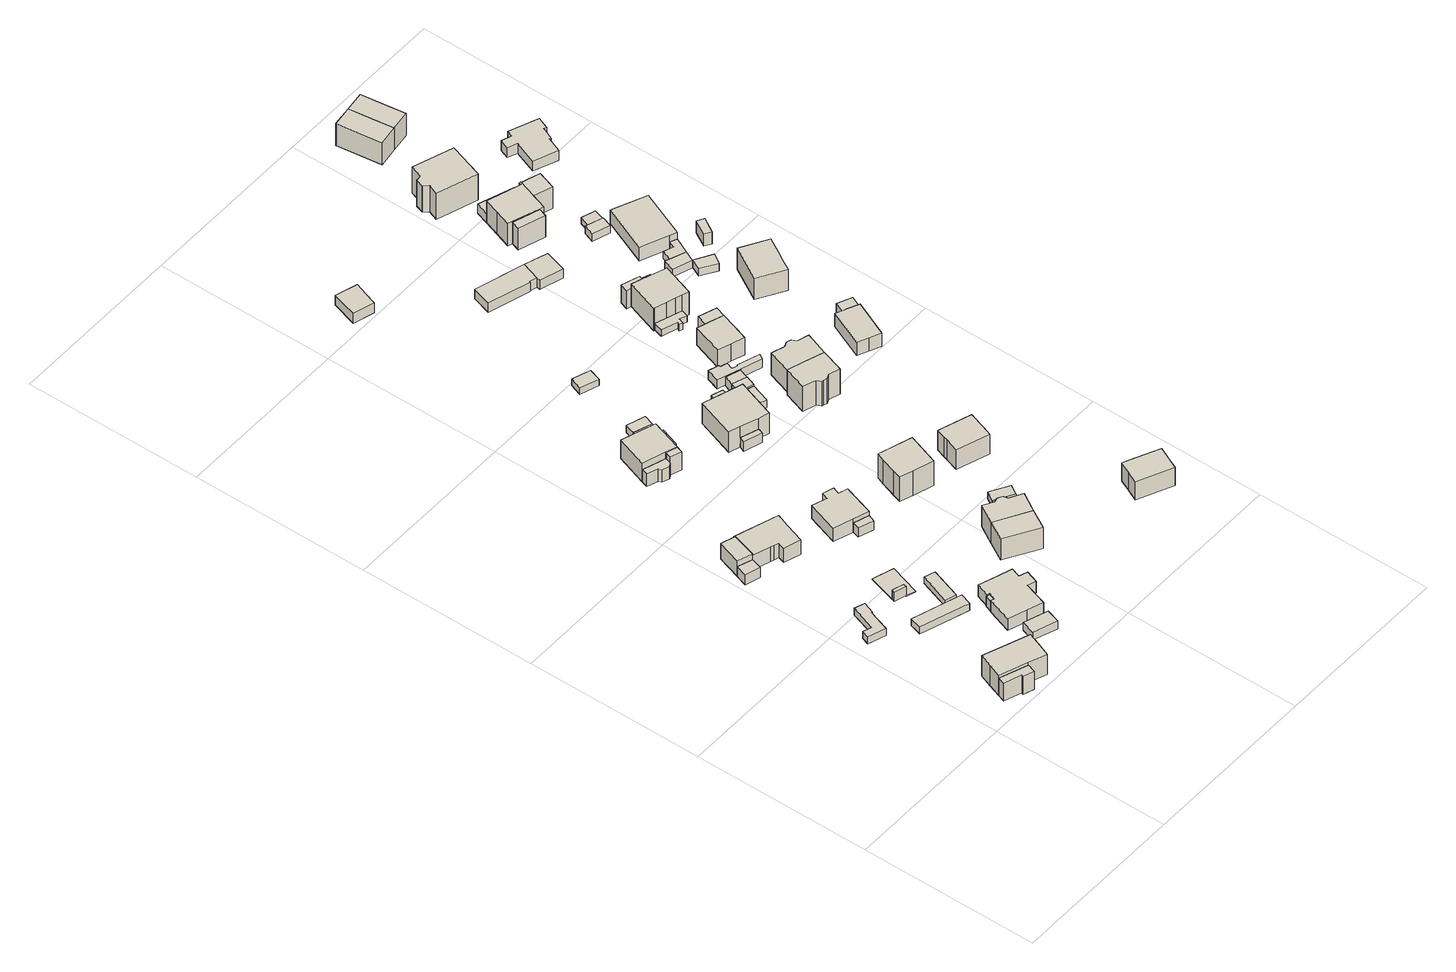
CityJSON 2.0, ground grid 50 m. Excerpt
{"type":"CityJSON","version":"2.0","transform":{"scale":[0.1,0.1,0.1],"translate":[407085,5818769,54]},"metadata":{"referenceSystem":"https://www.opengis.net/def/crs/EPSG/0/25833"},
"CityObjects":{
"building1":{"type":"Building","attributes":{"Gemeindeschluessel":"11000010","function":"31001_1010"},"address":[{"country":"Germany","locality":"Berlin","thoroughfareNumber":"107","thoroughfareName":"Donizettistraße"}],"children":["building1-1","building1-2"]},
"building1-1":{"type":"BuildingPart","attributes":{"BezugspunktDach":"2200","measuredHeight":7.61,"storeysAboveGround":1},"parents":["building1"],"geometry":[{"type":"MultiSurface","lod":"1","boundaries":[[[0,1,2,3,4,5,6]],[[7,8,9,10,11,12,13]],[[7,13,6,5]],[[8,7,5,4]],[[9,8,4,3]],[[10,9,3,2]],[[11,10,2,1]],[[12,11,1,0]],[[13,14,15,0,6]],[[12,15,14,13]]]}]},
"building1-2":{"type":"BuildingPart","attributes":{"BezugspunktDach":"2200","measuredHeight":5.86,"storeysAboveGround":1},"parents":["building1"],"geometry":[{"type":"MultiSurface","lod":"1","boundaries":[[[16,17,18,15,14,19]],[[13,12,20,21,22,23]],[[13,23,19,14]],[[20,12,15,18]],[[21,20,18,17]],[[22,21,17,16]],[[23,22,16,19]],[[12,13,14,15,24]]]}]},
"building2":{"type":"Building","attributes":{"Gemeindeschluessel":"11000010","BezugspunktDach":"2200","function":"31001_2723","measuredHeight":2.31,"storeysAboveGround":1},"address":[{"country":"Germany","locality":"Berlin","thoroughfareNumber":"15 (2)","thoroughfareName":"Händelstraße"}],"geometry":[{"type":"Solid","lod":"1","boundaries":[[[[25,26,27,28,29,30,31,32]],[[33,34,35,36,37,38,39,40]],[[33,40,32,31]],[[34,33,31,30]],[[35,34,30,29]],[[36,35,29,28]],[[37,36,28,27]],[[38,37,27,26]],[[39,38,26,25]],[[40,39,25,32]]]]}]},
"building3":{"type":"Building","attributes":{"Gemeindeschluessel":"11000010","BezugspunktDach":"2200","function":"31001_2723","measuredHeight":2.31,"storeysAboveGround":1},"address":[{"country":"Germany","locality":"Berlin","thoroughfareNumber":"21 (2)","thoroughfareName":"Lortzingstraße"}],"geometry":[{"type":"Solid","lod":"1","boundaries":[[[[41,42,43,44]],[[45,46,47,48]],[[45,48,44,43]],[[46,45,43,42]],[[47,46,42,41]],[[48,47,41,44]]]]}]},
"building4":{"type":"Building","attributes":{"Gemeindeschluessel":"11000010","BezugspunktDach":"2200","function":"51009_1610","measuredHeight":3,"storeysAboveGround":0},"address":[{"country":"Germany","locality":"Berlin"}],"geometry":[{"type":"Solid","lod":"1","boundaries":[[[[49,50,51,52]],[[53,54,55,56]],[[53,56,52,51]],[[54,53,51,50]],[[55,54,50,49]],[[56,55,49,52]]]]}]},
"building5":{"type":"Building","attributes":{"Gemeindeschluessel":"11000010","function":"31001_1010"},"address":[{"country":"Germany","locality":"Berlin","thoroughfareNumber":"15","thoroughfareName":"Händelstraße"}],"children":["building5-1","building5-2","building5-3"]},
"building5-1":{"type":"BuildingPart","attributes":{"BezugspunktDach":"2200","measuredHeight":5.51,"storeysAboveGround":1},"parents":["building5"],"geometry":[{"type":"MultiSurface","lod":"1","boundaries":[[[57,58,59,60,61,62,63,64,65,66,67,68]],[[69,70,71,72,73,74,75,76,77,78,79,80]],[[81,82,80,68,67]],[[70,69,67,83,84]],[[71,70,84,85,65]],[[72,71,65,64]],[[73,72,64,63]],[[74,73,63,62]],[[75,74,62,61]],[[76,75,61,60]],[[77,76,60,59]],[[78,77,59,58]],[[79,78,58,57]],[[80,79,57,68]],[[69,80,82,81]],[[84,83,67,66]],[[66,65,85,84]]]}]},
"building5-2":{"type":"BuildingPart","attributes":{"BezugspunktDach":"2200","measuredHeight":5.49,"storeysAboveGround":1},"parents":["building5"],"geometry":[{"type":"MultiSurface","lod":"1","boundaries":[[[86,87,88,89]],[[90,85,83,91]],[[90,91,89,88]],[[85,90,88,87]],[[83,67,66,65,87,86]],[[92,81,83,86,89]],[[84,66,67,83]],[[84,85,65,66]],[[91,83,81,92]]]}]},
"building5-3":{"type":"BuildingPart","attributes":{"BezugspunktDach":"2200","measuredHeight":3.44,"storeysAboveGround":1},"parents":["building5"],"geometry":[{"type":"MultiSurface","lod":"1","boundaries":[[[93,82,81,92,94]],[[95,69,80,96,97]],[[95,97,94,92]],[[69,95,91,83]],[[96,80,82,93]],[[97,96,93,94]],[[83,91,92,81]],[[80,69,81,82]]]}]},
"building6":{"type":"Building","attributes":{"Gemeindeschluessel":"11000010","BezugspunktDach":"2200","function":"31001_2463","measuredHeight":2.61,"storeysAboveGround":1},"address":[{"country":"Germany","locality":"Berlin","thoroughfareNumber":"21 (1)","thoroughfareName":"Lortzingstraße"}],"geometry":[{"type":"Solid","lod":"1","boundaries":[[[[98,99,100,101]],[[102,103,104,105]],[[102,105,101,100]],[[103,102,100,99]],[[104,103,99,98]],[[105,104,98,101]]]]}]},
"building7":{"type":"Building","attributes":{"Gemeindeschluessel":"11000010","BezugspunktDach":"2200","function":"31001_2723","measuredHeight":0.11,"storeysAboveGround":1},"address":[{"country":"Germany","locality":"Berlin","thoroughfareNumber":"14 (2)","thoroughfareName":"Händelstraße"}],"geometry":[{"type":"Solid","lod":"1","boundaries":[[[[54,55,106,107,108,53]],[[109,110,111,112,113,114]],[[109,114,53,108]],[[110,109,108,107]],[[111,110,107,106]],[[112,111,106,55]],[[113,112,55,54]],[[114,113,54,53]]]]}]},
"building8":{"type":"Building","attributes":{"Gemeindeschluessel":"11000010","BezugspunktDach":"2200","function":"51009_1610","measuredHeight":3.42,"storeysAboveGround":0},"address":[{"country":"Germany","locality":"Berlin"}],"geometry":[{"type":"Solid","lod":"1","boundaries":[[[[115,116,117,118,119]],[[120,121,122,123,124]],[[120,124,119,118]],[[121,120,118,117]],[[122,121,117,116]],[[123,122,116,115]],[[124,123,115,119]]]]}]},
"building9":{"type":"Building","attributes":{"Gemeindeschluessel":"11000010","BezugspunktDach":"2200","function":"31001_2723","measuredHeight":2.56,"storeysAboveGround":1},"address":[{"country":"Germany","locality":"Berlin","thoroughfareNumber":"14A (1)","thoroughfareName":"Händelstraße"}],"geometry":[{"type":"Solid","lod":"1","boundaries":[[[[125,126,127,128]],[[129,130,131,132]],[[129,132,128,127]],[[130,129,127,126]],[[131,130,126,125]],[[132,131,125,128]]]]}]},
"building10":{"type":"Building","attributes":{"Gemeindeschluessel":"11000010","BezugspunktDach":"2200","function":"31001_1010","measuredHeight":4.76,"storeysAboveGround":1},"address":[{"country":"Germany","locality":"Berlin","thoroughfareNumber":"21","thoroughfareName":"Lortzingstraße"}],"geometry":[{"type":"Solid","lod":"1","boundaries":[[[[133,134,135,136,137,138,139,140,141,142,143,144,145,146]],[[147,148,149,150,151,152,153,154,155,156,157,158,159,160]],[[147,160,146,145]],[[148,147,145,144]],[[149,148,144,143]],[[150,149,143,142]],[[151,150,142,141]],[[152,151,141,140]],[[153,152,140,139]],[[154,153,139,138]],[[155,154,138,137]],[[156,155,137,136]],[[157,156,136,135]],[[158,157,135,134]],[[159,158,134,133]],[[160,159,133,146]]]]}]},
"building11":{"type":"Building","attributes":{"Gemeindeschluessel":"11000010","BezugspunktDach":"2200","function":"51009_1610","measuredHeight":2.97,"storeysAboveGround":0},"address":[{"country":"Germany","locality":"Berlin"}],"geometry":[{"type":"Solid","lod":"1","boundaries":[[[[161,162,163,164]],[[165,166,167,168]],[[165,168,164,163]],[[166,165,163,162]],[[167,166,162,161]],[[168,167,161,164]]]]}]},
"building12":{"type":"Building","attributes":{"Gemeindeschluessel":"11000010","BezugspunktDach":"2200","function":"31001_1010","measuredHeight":6.01,"storeysAboveGround":1},"address":[{"country":"Germany","locality":"Berlin","thoroughfareNumber":"14","thoroughfareName":"Händelstraße"}],"geometry":[{"type":"Solid","lod":"1","boundaries":[[[[169,170,171,172,173,174,175,176,177]],[[178,179,180,181,182,183,184,185,186]],[[178,186,177,176]],[[179,178,176,175]],[[180,179,175,174]],[[181,180,174,173]],[[182,181,173,172]],[[183,182,172,171]],[[184,183,171,170]],[[185,184,170,169]],[[186,185,169,177]]]]}]},
"building13":{"type":"Building","attributes":{"Gemeindeschluessel":"11000010","function":"31001_1010"},"address":[{"country":"Germany","locality":"Berlin","thoroughfareNumber":"10","thoroughfareName":"Lisztstraße"}],"children":["building13-1","building13-2"]},
"building13-1":{"type":"BuildingPart","attributes":{"BezugspunktDach":"2200","measuredHeight":8.24,"storeysAboveGround":1},"parents":["building13"],"geometry":[{"type":"MultiSurface","lod":"1","boundaries":[[[187,188,189,190,191,192,193,194,195]],[[196,197,198,199,200,201,202,203,204]],[[196,204,195,194]],[[197,196,194,193]],[[198,197,193,192]],[[199,198,192,191]],[[200,199,191,190]],[[201,200,190,189]],[[202,201,189,188]],[[203,202,188,187]],[[204,205,206,187,195]],[[203,206,205,204]]]}]},
"building13-2":{"type":"BuildingPart","attributes":{"BezugspunktDach":"2200","measuredHeight":4.04,"storeysAboveGround":1},"parents":["building13"],"geometry":[{"type":"Solid","lod":"1","boundaries":[[[[207,208,209,210,211,212,206,205,213]],[[204,203,214,215,216,217,218,219,220]],[[204,220,213,205]],[[214,203,206,212]],[[215,214,212,211]],[[216,215,211,210]],[[217,216,210,209]],[[218,217,209,208]],[[219,218,208,207]],[[220,219,207,213]],[[204,205,206,203]]]]}]},
"building14":{"type":"Building","attributes":{"Gemeindeschluessel":"11000010","BezugspunktDach":"2200","function":"51009_1610","measuredHeight":6.01,"storeysAboveGround":0},"address":[{"country":"Germany","locality":"Berlin"}],"geometry":[{"type":"Solid","lod":"1","boundaries":[[[[221,222,223,224]],[[225,226,227,228]],[[225,228,224,223]],[[226,225,223,222]],[[227,226,222,221]],[[228,227,221,224]]]]}]},
"building15":{"type":"Building","attributes":{"Gemeindeschluessel":"11000010","BezugspunktDach":"2200","function":"31001_1010","measuredHeight":9.31,"storeysAboveGround":1},"address":[{"country":"Germany","locality":"Berlin","thoroughfareNumber":"22","thoroughfareName":"Lortzingstraße"}],"geometry":[{"type":"Solid","lod":"1","boundaries":[[[[229,230,231,232,233]],[[234,235,236,237,238]],[[234,238,233,232]],[[235,234,232,231]],[[236,235,231,230]],[[237,236,230,229]],[[238,237,229,233]]]]}]},
"building16":{"type":"Building","attributes":{"Gemeindeschluessel":"11000010","BezugspunktDach":"2200","function":"51009_1610","measuredHeight":4.75,"storeysAboveGround":0},"address":[{"country":"Germany","locality":"Berlin"}],"geometry":[{"type":"Solid","lod":"1","boundaries":[[[[239,240,241,242]],[[243,244,245,246]],[[243,246,242,241]],[[244,243,241,240]],[[245,244,240,239]],[[246,245,239,242]]]]}]},
"building17":{"type":"Building","attributes":{"Gemeindeschluessel":"11000010","BezugspunktDach":"2200","function":"51009_1611","measuredHeight":2.46,"storeysAboveGround":0},"address":[{"country":"Germany","locality":"Berlin"}],"geometry":[{"type":"Solid","lod":"1","boundaries":[[[[247,248,249,250,251]],[[252,253,254,255,256]],[[252,256,251,250]],[[253,252,250,249]],[[254,253,249,248]],[[255,254,248,247]],[[256,255,247,251]]]]}]},
"building18":{"type":"Building","attributes":{"Gemeindeschluessel":"11000010","BezugspunktDach":"2200","function":"31001_2463","measuredHeight":2.42,"storeysAboveGround":1},"address":[{"country":"Germany","locality":"Berlin","thoroughfareNumber":"10 (1)","thoroughfareName":"Lisztstraße"}],"geometry":[{"type":"Solid","lod":"1","boundaries":[[[[249,257,258,250]],[[259,260,253,252]],[[259,252,250,258]],[[260,259,258,257]],[[253,260,257,249]],[[252,253,249,250]]]]}]},
"building19":{"type":"Building","attributes":{"Gemeindeschluessel":"11000010","BezugspunktDach":"2200","function":"31001_1010","measuredHeight":9.36,"storeysAboveGround":1},"address":[{"country":"Germany","locality":"Berlin","thoroughfareNumber":"22A","thoroughfareName":"Lortzingstraße"}],"geometry":[{"type":"Solid","lod":"1","boundaries":[[[[231,230,261,262,263,264,265,266,267,232]],[[268,269,270,271,272,273,274,275,276,277]],[[268,277,232,267]],[[269,268,267,266]],[[270,269,266,265]],[[271,270,265,264]],[[272,271,264,263]],[[273,272,263,262]],[[274,273,262,261]],[[275,274,261,230]],[[276,275,230,231]],[[277,276,231,232]]]]}]},
"building20":{"type":"Building","attributes":{"Gemeindeschluessel":"11000010","BezugspunktDach":"2200","function":"31001_1010","measuredHeight":11.21,"storeysAboveGround":1},"address":[{"country":"Germany","locality":"Berlin","thoroughfareNumber":"13","thoroughfareName":"Händelstraße"}],"geometry":[{"type":"Solid","lod":"1","boundaries":[[[[278,279,280,281,282,283,284,285]],[[286,287,288,289,290,291,292,293]],[[286,293,285,284]],[[287,286,284,283]],[[288,287,283,282]],[[289,288,282,281]],[[290,289,281,280]],[[291,290,280,279]],[[292,291,279,278]],[[293,292,278,285]]]]}]},
"building21":{"type":"Building","attributes":{"Gemeindeschluessel":"11000010","BezugspunktDach":"2200","function":"31001_2463","measuredHeight":2.4,"storeysAboveGround":1},"address":[{"country":"Germany","locality":"Berlin","thoroughfareNumber":"22A (1)","thoroughfareName":"Lortzingstraße"}],"geometry":[{"type":"Solid","lod":"1","boundaries":[[[[294,295,296,297]],[[298,299,300,301]],[[298,301,297,296]],[[299,298,296,295]],[[300,299,295,294]],[[301,300,294,297]]]]}]},
"building22":{"type":"Building","attributes":{"Gemeindeschluessel":"11000010","function":"31001_1010"},"address":[{"country":"Germany","locality":"Berlin","thoroughfareNumber":"7","thoroughfareName":"Händelstraße"}],"children":["building22-1","building22-2","building22-3"]},
"building22-1":{"type":"BuildingPart","attributes":{"BezugspunktDach":"2200","measuredHeight":7.72,"storeysAboveGround":2},"parents":["building22"],"geometry":[{"type":"MultiSurface","lod":"1","boundaries":[[[302,303,304,305,306,307,308,309,310]],[[311,312,313,314,315,316,317,318,319]],[[311,319,310,309]],[[312,311,309,308]],[[313,312,308,307],[312,313,320,321]],[[314,313,307,306]],[[315,314,306,305]],[[316,315,305,304]],[[317,316,304,303]],[[322,323,317,318,324,318,317,303,302]],[[319,318,302,310]],[[320,313,312,321]],[[324,318,317,323,322]]]}]},
"building22-2":{"type":"BuildingPart","attributes":{"BezugspunktDach":"2200","measuredHeight":3.2,"storeysAboveGround":2},"parents":["building22"],"geometry":[{"type":"Solid","lod":"1","boundaries":[[[[325,323,322,326]],[[318,317,327,328]],[[318,328,326,322]],[[327,317,323,325]],[[328,327,325,326]],[[317,318,322,323]]]]}]},
"building22-3":{"type":"BuildingPart","attributes":{"BezugspunktDach":"2200","measuredHeight":5.15,"storeysAboveGround":2},"parents":["building22"],"geometry":[{"type":"Solid","lod":"1","boundaries":[[[[320,329,330,321]],[[331,332,313,312]],[[331,312,321,330]],[[332,331,330,329]],[[313,332,329,320]],[[313,320,321,312]]]]}]},
"building23":{"type":"Building","attributes":{"Gemeindeschluessel":"11000010","BezugspunktDach":"2200","function":"31001_2000","measuredHeight":2.07,"storeysAboveGround":1},"address":[{"country":"Germany","locality":"Berlin","thoroughfareNumber":"9 (2)","thoroughfareName":"Lisztstraße"}],"geometry":[{"type":"Solid","lod":"1","boundaries":[[[[333,334,335,336]],[[337,338,339,340]],[[337,340,336,335]],[[338,337,335,334]],[[339,338,334,333]],[[340,339,333,336]]]]}]},
"building24":{"type":"Building","attributes":{"Gemeindeschluessel":"11000010","BezugspunktDach":"2200","function":"31001_2463","measuredHeight":2.35,"storeysAboveGround":1},"address":[{"country":"Germany","locality":"Berlin","thoroughfareNumber":"22B (1)","thoroughfareName":"Lortzingstraße"}],"geometry":[{"type":"Solid","lod":"1","boundaries":[[[[295,341,342,296]],[[343,344,345,346]],[[343,346,296,342]],[[344,343,342,341]],[[345,344,341,295]],[[346,345,295,296]]]]}]},
"building25":{"type":"Building","attributes":{"Gemeindeschluessel":"11000010","BezugspunktDach":"2200","function":"31001_1312","measuredHeight":3.48,"storeysAboveGround":1},"address":[{"country":"Germany","locality":"Berlin","thoroughfareNumber":"4","thoroughfareName":"Lisztstraße"}],"geometry":[{"type":"Solid","lod":"1","boundaries":[[[[347,348,349,350,351]],[[352,353,354,355,356]],[[352,356,351,350]],[[353,352,350,349]],[[354,353,349,348]],[[355,354,348,347]],[[356,355,347,351]]]]}]},
"building26":{"type":"Building","attributes":{"Gemeindeschluessel":"11000010","BezugspunktDach":"2200","function":"51009_1610","measuredHeight":2.58,"storeysAboveGround":0},"address":[{"country":"Germany","locality":"Berlin"}],"geometry":[{"type":"Solid","lod":"1","boundaries":[[[[357,358,359,360,361]],[[314,362,363,364,315]],[[314,315,361,360]],[[362,314,360,359]],[[363,362,359,358]],[[364,363,358,357]],[[315,364,357,361]]]]}]},
"building27":{"type":"Building","attributes":{"Gemeindeschluessel":"11000010","BezugspunktDach":"2200","function":"31001_2723","measuredHeight":3.5,"storeysAboveGround":1},"address":[{"country":"Germany","locality":"Berlin","thoroughfareNumber":"7 (1)","thoroughfareName":"Händelstraße"}],"geometry":[{"type":"Solid","lod":"1","boundaries":[[[[365,366,367,368,369]],[[370,371,363,372,362]],[[370,362,369,368]],[[371,370,368,367]],[[363,371,367,366]],[[372,363,366,365]],[[362,372,365,369]]]]}]},
"building28":{"type":"Building","attributes":{"Gemeindeschluessel":"11000010","BezugspunktDach":"2200","function":"31001_1010","measuredHeight":8.19,"storeysAboveGround":1},"address":[{"country":"Germany","locality":"Berlin","thoroughfareNumber":"22B","thoroughfareName":"Lortzingstraße"}],"geometry":[{"type":"Solid","lod":"1","boundaries":[[[[373,374,375,376,377,378,379,380]],[[381,382,383,384,385,386,387,388]],[[381,388,380,379]],[[382,381,379,378]],[[383,382,378,377]],[[384,383,377,376]],[[385,384,376,375]],[[386,385,375,374]],[[387,386,374,373]],[[388,387,373,380]]]]}]},
"building29":{"type":"Building","attributes":{"Gemeindeschluessel":"11000010","BezugspunktDach":"2200","function":"51009_1610","measuredHeight":3.44,"storeysAboveGround":0},"address":[{"country":"Germany","locality":"Berlin"}],"geometry":[{"type":"Solid","lod":"1","boundaries":[[[[389,390,391,392]],[[393,394,371,370]],[[393,370,392,391]],[[394,393,391,390]],[[371,394,390,389]],[[370,371,389,392]]]]}]},
"building30":{"type":"Building","attributes":{"Gemeindeschluessel":"11000010","BezugspunktDach":"2200","function":"31001_2000","measuredHeight":2.88,"storeysAboveGround":1},"address":[{"country":"Germany","locality":"Berlin","thoroughfareNumber":"9 (1)","thoroughfareName":"Lisztstraße"}],"geometry":[{"type":"Solid","lod":"1","boundaries":[[[[395,396,397,398,399,400,401,402,403,404,405]],[[406,407,408,409,410,411,412,413,414,415,416]],[[406,416,405,404]],[[407,406,404,403]],[[408,407,403,402]],[[409,408,402,401]],[[410,409,401,400]],[[411,410,400,399]],[[412,411,399,398]],[[413,412,398,397]],[[414,413,397,396]],[[415,414,396,395]],[[416,415,395,405]]]]}]},
"building31":{"type":"Building","attributes":{"Gemeindeschluessel":"11000010","BezugspunktDach":"2200","function":"31001_1010","measuredHeight":7.9,"storeysAboveGround":1},"address":[{"country":"Germany","locality":"Berlin","thoroughfareNumber":"41A","thoroughfareName":"Lortzingstraße"}],"geometry":[{"type":"Solid","lod":"1","boundaries":[[[[417,418,419,420,421,422,423]],[[424,425,426,427,428,429,430]],[[424,430,423,422]],[[425,424,422,421]],[[426,425,421,420]],[[427,426,420,419]],[[428,427,419,418]],[[429,428,418,417]],[[430,429,417,423]]]]}]},
"building32":{"type":"Building","attributes":{"Gemeindeschluessel":"11000010","BezugspunktDach":"2200","function":"31001_1010","measuredHeight":10.65,"storeysAboveGround":1},"address":[{"country":"Germany","locality":"Berlin","thoroughfareNumber":"8","thoroughfareName":"Händelstraße"}],"geometry":[{"type":"Solid","lod":"1","boundaries":[[[[431,432,433,434,435,436,437,438,439,440]],[[441,442,443,444,445,446,447,448,449,450]],[[441,450,440,439]],[[442,441,439,438]],[[443,442,438,437]],[[444,443,437,436]],[[445,444,436,435]],[[446,445,435,434]],[[447,446,434,433]],[[448,447,433,432]],[[449,448,432,431]],[[450,449,431,440]]]]}]},
"building33":{"type":"Building","attributes":{"Gemeindeschluessel":"11000010","BezugspunktDach":"2200","function":"31001_1010","measuredHeight":9.6,"storeysAboveGround":1},"address":[{"country":"Germany","locality":"Berlin","thoroughfareNumber":"8A","thoroughfareName":"Händelstraße"}],"geometry":[{"type":"Solid","lod":"1","boundaries":[[[[438,437,451,452,453,454,455,456,457,439]],[[458,459,460,461,462,463,464,465,466,467]],[[458,467,439,457]],[[459,458,457,456]],[[460,459,456,455]],[[461,460,455,454]],[[462,461,454,453]],[[463,462,453,452]],[[464,463,452,451]],[[465,464,451,437]],[[466,465,437,438]],[[467,466,438,439]]]]}]},
"building34":{"type":"Building","attributes":{"Gemeindeschluessel":"11000010","BezugspunktDach":"2200","function":"31001_2463","measuredHeight":3.18,"storeysAboveGround":1},"address":[{"country":"Germany","locality":"Berlin","thoroughfareNumber":"7 (3)","thoroughfareName":"Lisztstraße"}],"geometry":[{"type":"Solid","lod":"1","boundaries":[[[[468,469,470,471,472,473]],[[474,475,476,477,478,479]],[[474,479,473,472]],[[475,474,472,471]],[[476,475,471,470]],[[477,476,470,469]],[[478,477,469,468]],[[479,478,468,473]]]]}]},
"building35":{"type":"Building","attributes":{"Gemeindeschluessel":"11000010","function":"31001_1010"},"address":[{"country":"Germany","locality":"Berlin","thoroughfareNumber":"9","thoroughfareName":"Lisztstraße"}],"children":["building35-1","building35-2"]},
"building35-1":{"type":"BuildingPart","attributes":{"BezugspunktDach":"2200","measuredHeight":7.71,"storeysAboveGround":2},"parents":["building35"],"geometry":[{"type":"MultiSurface","lod":"1","boundaries":[[[480,481,482,483,484,485,486]],[[487,488,489,490,491,492,493]],[[487,493,486,485]],[[488,487,485,484]],[[483,489,490,489,483,482]],[[491,490,482,481]],[[492,491,481,480]],[[493,492,480,486]],[[489,488,484,483]]]}]},
"building35-2":{"type":"BuildingPart","attributes":{"BezugspunktDach":"2200","measuredHeight":5.64,"storeysAboveGround":2},"parents":["building35"],"geometry":[{"type":"MultiSurface","lod":"1","boundaries":[[[482,494,495,484]],[[496,497,490,488]],[[496,488,484,495]],[[497,496,495,494]],[[490,497,494,482]],[[488,489,483,484]],[[490,498,482,483,489]]]}]},
"building36":{"type":"Building","attributes":{"Gemeindeschluessel":"11000010","BezugspunktDach":"2200","function":"31001_2000","measuredHeight":2.1,"storeysAboveGround":1},"address":[{"country":"Germany","locality":"Berlin","thoroughfareNumber":"8 (2)","thoroughfareName":"Lisztstraße"}],"geometry":[{"type":"Solid","lod":"1","boundaries":[[[[499,500,501,502,503,504,505,506]],[[507,508,509,510,511,512,513,514]],[[507,514,506,505]],[[508,507,505,504]],[[509,508,504,503]],[[510,509,503,502]],[[511,510,502,501]],[[512,511,501,500]],[[513,512,500,499]],[[514,513,499,506]]]]}]},
"building37":{"type":"Building","attributes":{"Gemeindeschluessel":"11000010","function":"31001_1010"},"address":[{"country":"Germany","locality":"Berlin","thoroughfareNumber":"8","thoroughfareName":"Lisztstraße"}],"children":["building37-1","building37-2"]},
"building37-1":{"type":"BuildingPart","attributes":{"BezugspunktDach":"2200","measuredHeight":9.92,"storeysAboveGround":2},"parents":["building37"],"geometry":[{"type":"MultiSurface","lod":"1","boundaries":[[[515,516,517,518,519,520,521,522,523,524,525,526]],[[527,528,529,530,531,532,533,534,535,536,537,538]],[[527,538,526,525]],[[528,527,525,524]],[[529,528,524,523]],[[539,540,529,523,522]],[[541,539,530,522,521]],[[532,531,521,520]],[[533,532,520,519]],[[534,533,519,518]],[[535,534,518,517]],[[536,535,517,516]],[[537,536,516,515]],[[538,537,515,526]],[[530,529,540,539]],[[542,531,543,530,539,541]]]}]},
"building37-2":{"type":"BuildingPart","attributes":{"BezugspunktDach":"2200","measuredHeight":5.11,"storeysAboveGround":2},"parents":["building37"],"geometry":[{"type":"MultiSurface","lod":"1","boundaries":[[[541,544,545,546,547,548,540]],[[528,549,550,551,552,531,529]],[[528,529,540,548]],[[549,528,548,547]],[[550,549,547,546]],[[551,550,546,545]],[[552,551,545,544]],[[531,552,544,541]],[[529,530,539,540]],[[531,541,539,530]]]}]},
"building38":{"type":"Building","attributes":{"Gemeindeschluessel":"11000010","BezugspunktDach":"2200","function":"31001_2000","measuredHeight":6.05,"storeysAboveGround":1},"address":[{"country":"Germany","locality":"Berlin","thoroughfareNumber":"8 (1)","thoroughfareName":"Lisztstraße"}],"geometry":[{"type":"Solid","lod":"1","boundaries":[[[[553,554,555,556,557]],[[558,549,528,527,559]],[[558,559,557,556]],[[549,558,556,555]],[[528,549,555,554]],[[527,528,554,553]],[[559,527,553,557]]]]}]},
"building39":{"type":"Building","attributes":{"Gemeindeschluessel":"11000010","BezugspunktDach":"2200","function":"51009_1611","measuredHeight":3.03,"storeysAboveGround":0},"address":[{"country":"Germany","locality":"Berlin"}],"geometry":[{"type":"Solid","lod":"1","boundaries":[[[[560,561,471,470,562]],[[563,564,565,566,567]],[[563,567,562,470]],[[564,563,470,471]],[[565,564,471,561]],[[566,565,561,560]],[[567,566,560,562]]]]}]},
"building40":{"type":"Building","attributes":{"Gemeindeschluessel":"11000010","function":"31001_1010"},"address":[{"country":"Germany","locality":"Berlin","thoroughfareNumber":"9","thoroughfareName":"Händelstraße"}],"children":["building40-1","building40-2"]},
"building40-1":{"type":"BuildingPart","attributes":{"BezugspunktDach":"2200","measuredHeight":5.55,"storeysAboveGround":2},"parents":["building40"],"geometry":[{"type":"MultiSurface","lod":"1","boundaries":[[[568,569,570,571,572,573,574]],[[575,576,577,578,579,580,581]],[[575,581,574,573]],[[576,575,573,572]],[[582,583,572,571]],[[584,582,577,571,570]],[[579,578,570,569]],[[580,579,569,568]],[[581,580,568,574]],[[577,576,583,582]],[[585,578,577,582,584]]]}]},
"building40-2":{"type":"BuildingPart","attributes":{"BezugspunktDach":"2200","measuredHeight":3.28,"storeysAboveGround":2},"parents":["building40"],"geometry":[{"type":"MultiSurface","lod":"1","boundaries":[[[584,586,587,583]],[[588,589,578,576]],[[588,576,583,587]],[[589,588,587,586]],[[578,589,586,584]],[[577,582,583,576,590]],[[584,582,577,578]]]}]},
"building41":{"type":"Building","attributes":{"Gemeindeschluessel":"11000010","BezugspunktDach":"2200","function":"31001_2000","measuredHeight":2.34,"storeysAboveGround":1},"address":[{"country":"Germany","locality":"Berlin","thoroughfareNumber":"8 (3)","thoroughfareName":"Lisztstraße"}],"geometry":[{"type":"Solid","lod":"1","boundaries":[[[[591,592,593,594,595]],[[596,597,598,599,600]],[[596,600,595,594]],[[597,596,594,593]],[[598,597,593,592]],[[599,598,592,591]],[[600,599,591,595]]]]}]},
"building42":{"type":"Building","attributes":{"Gemeindeschluessel":"11000010","function":"31001_1010"},"address":[{"country":"Germany","locality":"Berlin","thoroughfareNumber":"6","thoroughfareName":"Lisztstraße"}],"children":["building42-1","building42-2","building42-3"]},
"building42-1":{"type":"BuildingPart","attributes":{"BezugspunktDach":"2200","measuredHeight":9.8,"storeysAboveGround":2},"parents":["building42"],"geometry":[{"type":"MultiSurface","lod":"1","boundaries":[[[601,602,603,604,605,606,607,608,609,610,611,612]],[[613,614,615,616,617,618,619,620,621,622,623,624]],[[613,624,612,611]],[[614,613,611,610]],[[615,614,610,609]],[[616,615,609,608]],[[617,616,608,607]],[[618,625,626,607,606]],[[619,618,606,605]],[[620,619,605,604]],[[621,620,604,603]],[[622,621,603,602]],[[627,628,629,602,601]],[[630,623,622,631,632]],[[624,623,601,612]],[[626,625,618,617]],[[630,632,628,627]],[[632,631,629,628]]]}]},
"building42-2":{"type":"BuildingPart","attributes":{"BezugspunktDach":"2200","measuredHeight":7.03,"storeysAboveGround":2},"parents":["building42"],"geometry":[{"type":"Solid","lod":"1","boundaries":[[[[633,634,626,625]],[[617,635,636,618]],[[635,617,626,634]],[[636,635,634,633]],[[618,636,633,625]],[[618,625,626,617]]]]}]},
"building42-3":{"type":"BuildingPart","attributes":{"BezugspunktDach":"2200","measuredHeight":8.27,"storeysAboveGround":2},"parents":["building42"],"geometry":[{"type":"MultiSurface","lod":"1","boundaries":[[[637,629,628,627,638]],[[630,632,631,639,640]],[[630,640,638,627]],[[639,631,629,637]],[[640,639,637,638]],[[632,630,641,627,628]],[[642,631,632,628,629]]]}]},
"building43":{"type":"Building","attributes":{"Gemeindeschluessel":"11000010","BezugspunktDach":"2200","function":"31001_2463","measuredHeight":2.43,"storeysAboveGround":1},"address":[{"country":"Germany","locality":"Berlin","thoroughfareNumber":"23A (1)","thoroughfareName":"Lortzingstraße"}],"geometry":[{"type":"Solid","lod":"1","boundaries":[[[[643,644,645,646]],[[647,648,649,650]],[[647,650,646,645]],[[648,647,645,644]],[[649,648,644,643]],[[650,649,643,646]]]]}]},
"building44":{"type":"Building","attributes":{"Gemeindeschluessel":"11000010","BezugspunktDach":"2200","function":"31001_2723","measuredHeight":2.23,"storeysAboveGround":1},"address":[{"country":"Germany","locality":"Berlin","thoroughfareNumber":"7 (1)","thoroughfareName":"Lisztstraße"}],"geometry":[{"type":"Solid","lod":"1","boundaries":[[[[592,651,652,653,654,593]],[[655,656,657,658,659,660]],[[655,660,593,654]],[[656,655,654,653]],[[657,656,653,652]],[[658,657,652,651]],[[659,658,651,592]],[[660,659,592,593]]]]}]},
"building45":{"type":"Building","attributes":{"Gemeindeschluessel":"11000010","BezugspunktDach":"2200","function":"31001_2463","measuredHeight":2.98,"storeysAboveGround":1},"address":[{"country":"Germany","locality":"Berlin","thoroughfareNumber":"6 (1)","thoroughfareName":"Lisztstraße"}],"geometry":[{"type":"Solid","lod":"1","boundaries":[[[[661,662,663,664,665,666]],[[667,668,617,616,615,614]],[[667,614,666,665]],[[668,667,665,664]],[[617,668,664,663]],[[616,617,663,662]],[[615,616,662,661]],[[614,615,661,666]]]]}]},
"building46":{"type":"Building","attributes":{"Gemeindeschluessel":"11000010","BezugspunktDach":"2200","function":"31001_1010","measuredHeight":7.91,"storeysAboveGround":2},"address":[{"country":"Germany","locality":"Berlin","thoroughfareNumber":"23A","thoroughfareName":"Lortzingstraße"}],"geometry":[{"type":"Solid","lod":"1","boundaries":[[[[669,670,671,672,673,674]],[[675,676,677,678,679,680]],[[675,680,674,673]],[[676,675,673,672]],[[677,676,672,671]],[[678,677,671,670]],[[679,678,670,669]],[[680,679,669,674]]]]}]},
"building47":{"type":"Building","attributes":{"Gemeindeschluessel":"11000010","BezugspunktDach":"2200","function":"31001_2723","measuredHeight":2.5,"storeysAboveGround":1},"address":[{"country":"Germany","locality":"Berlin","thoroughfareNumber":"7 (2)","thoroughfareName":"Lisztstraße"}],"geometry":[{"type":"Solid","lod":"1","boundaries":[[[[681,682,683,684]],[[685,686,687,688]],[[685,688,684,683]],[[686,685,683,682]],[[687,686,682,681]],[[688,687,681,684]]]]}]},
"building48":{"type":"Building","attributes":{"Gemeindeschluessel":"11000010","BezugspunktDach":"2200","function":"31001_1010","measuredHeight":10.89,"storeysAboveGround":1},"address":[{"country":"Germany","locality":"Berlin","thoroughfareNumber":"5A","thoroughfareName":"Lisztstraße"}],"geometry":[{"type":"Solid","lod":"1","boundaries":[[[[689,690,691,692,693,694,695,696,697,698,699,700]],[[701,702,703,704,705,706,707,708,709,710,711,712]],[[701,712,700,699]],[[702,701,699,698]],[[703,702,698,697]],[[704,703,697,696]],[[705,704,696,695]],[[706,705,695,694]],[[707,706,694,693]],[[708,707,693,692]],[[709,708,692,691]],[[710,709,691,690]],[[711,710,690,689]],[[712,711,689,700]]]]}]},
"building49":{"type":"Building","attributes":{"Gemeindeschluessel":"11000010","BezugspunktDach":"2200","function":"31001_2723","measuredHeight":2.11,"storeysAboveGround":1},"address":[{"country":"Germany","locality":"Berlin","thoroughfareNumber":"6 (2)","thoroughfareName":"Lisztstraße"}],"geometry":[{"type":"Solid","lod":"1","boundaries":[[[[713,714,715,716]],[[717,718,719,720]],[[717,720,716,715]],[[718,717,715,714]],[[719,718,714,713]],[[720,719,713,716]]]]}]},
"building50":{"type":"Building","attributes":{"Gemeindeschluessel":"11000010","BezugspunktDach":"2200","function":"31001_1010","measuredHeight":4.46,"storeysAboveGround":1},"address":[{"country":"Germany","locality":"Berlin","thoroughfareNumber":"7","thoroughfareName":"Lisztstraße"}],"geometry":[{"type":"Solid","lod":"1","boundaries":[[[[721,722,723,724,725]],[[726,727,658,657,728]],[[726,728,725,724]],[[727,726,724,723]],[[658,727,723,722]],[[657,658,722,721]],[[728,657,721,725]]]]}]},
"building51":{"type":"Building","attributes":{"Gemeindeschluessel":"11000010","BezugspunktDach":"2200","function":"51009_1610","measuredHeight":4.02,"storeysAboveGround":0},"address":[{"country":"Germany","locality":"Berlin"}],"geometry":[{"type":"Solid","lod":"1","boundaries":[[[[729,730,731,732]],[[733,734,735,736]],[[733,736,732,731]],[[734,733,731,730]],[[735,734,730,729]],[[736,735,729,732]]]]}]},
"building52":{"type":"Building","attributes":{"Gemeindeschluessel":"11000010","BezugspunktDach":"2200","function":"31001_1010","measuredHeight":8.74,"storeysAboveGround":2},"address":[{"country":"Germany","locality":"Berlin","thoroughfareNumber":"47C","thoroughfareName":"Beethovenstraße"}],"geometry":[{"type":"Solid","lod":"1","boundaries":[[[[737,738,739,740,741]],[[742,743,744,745,746]],[[742,746,741,740]],[[743,742,740,739]],[[744,743,739,738]],[[745,744,738,737]],[[746,745,737,741]]]]}]},
"building53":{"type":"Building","attributes":{"Gemeindeschluessel":"11000010","BezugspunktDach":"2200","function":"31001_1010","measuredHeight":8.69,"storeysAboveGround":2},"address":[{"country":"Germany","locality":"Berlin","thoroughfareNumber":"47B","thoroughfareName":"Beethovenstraße"}],"geometry":[{"type":"Solid","lod":"1","boundaries":[[[[738,747,748,749,740]],[[750,751,752,744,742]],[[750,742,740,749]],[[751,750,749,748]],[[752,751,748,747]],[[744,752,747,738]],[[742,744,738,740]]]]}]},
"building54":{"type":"Building","attributes":{"Gemeindeschluessel":"11000010","BezugspunktDach":"2200","function":"31001_1010","measuredHeight":3.3,"storeysAboveGround":1},"address":[{"country":"Germany","locality":"Berlin","thoroughfareNumber":"5","thoroughfareName":"Lisztstraße"}],"geometry":[{"type":"Solid","lod":"1","boundaries":[[[[753,754,755,756,757,758,759,760,761,762,763,764]],[[765,766,767,768,769,770,771,772,773,774,775,776]],[[765,776,764,763]],[[766,765,763,762]],[[767,766,762,761]],[[768,767,761,760]],[[769,768,760,759]],[[770,769,759,758]],[[771,770,758,757]],[[772,771,757,756]],[[773,772,756,755]],[[774,773,755,754]],[[775,774,754,753]],[[776,775,753,764]]]]}]}
},
"vertices":[
[158,29,92],[206,11,92],[220,47,92],[233,82,92],[107,129,92],[94,93,92],[81,57,92],[94,93,24],[107,129,24],[233,82,24],[220,47,24],[206,11,24],[158,29,24],[81,57,24],[81,57,83],[158,29,83],
[122,20,83],[120,15,83],[149,5,83],[74,37,83],[149,5,24],[120,15,24],[122,20,24],[74,37,24],[158,29,81],
[77,391,43],[98,452,43],[101,451,43],[112,482,43],[84,492,43],[60,420,43],[36,428,43],[29,408,43],[36,428,20],[60,420,20],[84,492,20],[112,482,20],[101,451,20],[98,452,20],[77,391,20],[29,408,20],
[262,287,46],[273,319,46],[137,363,46],[128,330,46],[137,363,23],[273,319,23],[262,287,23],[128,330,23],
[209,434,52],[211,444,52],[180,454,52],[176,444,52],[180,454,22],[211,444,22],[209,434,22],[176,444,22],
[104,757,66],[114,754,66],[126,750,66],[120,731,66],[166,716,66],[185,771,66],[198,808,66],[78,847,66],[76,841,66],[67,810,66],[56,774,66],[56,773,66],[56,774,18],[67,810,18],[76,841,18],[78,847,18],[198,808,18],[185,771,18],[166,716,18],[120,731,18],[126,750,18],[114,754,18],[104,757,18],[56,773,18],[56,774,52],[56,773,52],[56,774,19],[67,810,19],[76,841,19],
[56,774,71],[76,841,71],[37,854,71],[16,788,71],[37,854,19],[16,788,19],[16,788,52],
[47,744,52],[6,756,52],[16,788,18],[47,744,18],[6,756,18],
[340,85,51],[352,123,51],[286,146,51],[274,108,51],[286,146,25],[352,123,25],[340,85,25],[274,108,25],
[234,426,22],[262,513,22],[203,532,22],[203,532,20],[262,513,20],[234,426,20],[209,434,20],[211,444,20],[180,454,20],
[297,241,59],[304,260,59],[297,262,59],[295,263,59],[288,244,59],[295,263,25],[297,262,25],[304,260,25],[297,241,25],[288,244,25],
[267,331,43],[296,417,43],[267,427,43],[237,340,43],[267,427,22],[296,417,22],[267,331,22],[237,340,22],
[316,157,62],[359,142,62],[380,207,62],[403,199,62],[415,234,62],[392,242,62],[401,268,62],[359,282,62],[310,299,62],[297,262,62],[304,260,62],[297,241,62],[288,244,62],[264,175,62],[288,244,24],[297,241,24],[304,260,24],[297,262,24],[310,299,24],[359,282,24],[401,268,24],[392,242,24],[415,234,24],[403,199,24],[380,207,24],[359,142,24],[316,157,24],[264,175,24],
[335,631,50],[342,650,50],[299,664,50],[293,645,50],[299,664,20],[342,650,20],[335,631,20],[293,645,20],
[299,664,63],[342,650,63],[370,737,63],[345,745,63],[352,764,63],[322,774,63],[316,755,63],[275,769,63],[246,682,63],[275,769,19],[316,755,19],[322,774,19],[352,764,19],[345,745,19],[370,737,19],[342,650,19],[299,664,19],[246,682,19],
[187,1136,82],[217,1126,82],[227,1156,82],[244,1208,82],[246,1213,82],[208,1226,82],[199,1229,82],[153,1244,82],[123,1157,82],[153,1244,20],[199,1229,20],[208,1226,20],[246,1213,20],[244,1208,20],[227,1156,20],[217,1126,20],[187,1136,20],[123,1157,20],[123,1157,61],[187,1136,61],
[148,1129,61],[147,1128,61],[152,1119,61],[171,1112,61],[180,1117,61],[181,1118,61],[118,1139,61],[181,1118,20],[180,1117,20],[171,1112,20],[152,1119,20],[147,1128,20],[148,1129,20],[118,1139,20],
[211,1108,81],[217,1126,81],[187,1136,81],[181,1118,81],[187,1136,21],[217,1126,21],[211,1108,21],[181,1118,21],
[525,274,99],[555,327,99],[509,354,99],[463,381,99],[433,329,99],[463,381,29],[509,354,29],[555,327,29],[525,274,29],[433,329,29],
[244,1150,56],[261,1202,56],[244,1208,56],[227,1156,56],[244,1208,21],[261,1202,21],[244,1150,21],[227,1156,21],
[246,1213,45],[258,1209,45],[270,1242,45],[219,1259,45],[208,1226,45],[219,1259,21],[270,1242,21],[258,1209,21],[246,1213,21],[208,1226,21],
[279,1270,45],[228,1287,45],[228,1287,21],[279,1270,21],
[586,379,99],[551,399,99],[548,411,99],[544,414,99],[535,419,99],[522,416,99],[494,433,99],[494,433,28],[522,416,28],[535,419,28],[544,414,28],[548,411,28],[551,399,28],[586,379,28],[555,327,28],[509,354,28],[463,381,28],
[478,626,106],[534,608,106],[549,652,106],[564,696,106],[472,726,106],[464,704,106],[450,661,106],[443,638,106],[450,661,25],[464,704,25],[472,726,25],[564,696,25],[549,652,25],[534,608,25],[478,626,25],[443,638,25],
[596,397,51],[611,423,51],[559,453,51],[545,428,51],[559,453,27],[611,423,27],[596,397,27],[545,428,27],
[353,1045,92],[402,1028,92],[431,1019,92],[455,1090,92],[468,1127,92],[429,1140,92],[398,1150,92],[359,1163,92],[323,1055,92],[359,1163,24],[398,1150,24],[429,1140,24],[468,1127,24],[455,1090,24],[431,1019,24],[402,1028,24],[353,1045,24],[323,1055,24],[429,1140,76],[398,1150,76],[353,1045,56],[402,1028,56],[353,1045,35],
[397,1013,56],[347,1029,56],[397,1013,24],[347,1029,24],
[436,1162,76],[405,1172,76],[405,1172,24],[436,1162,24],
[310,1433,43],[321,1467,43],[271,1484,43],[259,1450,43],[271,1484,22],[321,1467,22],[310,1433,22],[259,1450,22],
[626,449,51],[575,479,51],[575,479,28],[626,449,28],[611,423,28],[559,453,28],
[181,2004,44],[193,2038,44],[205,2073,44],[145,2092,44],[123,2021,44],[145,2092,12],[205,2073,12],[193,2038,12],[181,2004,12],[123,2021,12],
[495,1077,50],[512,1129,50],[472,1142,50],[468,1127,50],[455,1090,50],[472,1142,24],[512,1129,24],[495,1077,24],
[492,1135,55],[512,1129,55],[522,1157,55],[482,1171,55],[472,1142,55],[482,1171,24],[522,1157,24],[492,1135,24],
[696,568,92],[705,593,92],[709,605,92],[721,642,92],[631,672,92],[623,647,92],[619,635,92],[607,598,92],[619,635,26],[623,647,26],[631,672,26],[721,642,26],[709,605,26],[705,593,26],[696,568,26],[607,598,26],
[522,1157,54],[531,1184,54],[491,1197,54],[482,1171,54],[491,1197,24],[531,1184,24],
[535,1185,54],[592,1166,54],[600,1181,54],[540,1201,54],[538,1198,54],[523,1203,54],[529,1222,54],[510,1228,54],[511,1233,54],[483,1242,54],[471,1206,54],[483,1242,25],[511,1233,25],[510,1228,25],[529,1222,25],[523,1203,25],[538,1198,25],[540,1201,25],[600,1181,25],[592,1166,25],[535,1185,25],[471,1206,25],
[874,154,98],[889,186,98],[904,218,98],[827,254,98],[809,262,98],[794,230,98],[779,198,98],[794,230,38],[809,262,38],[827,254,38],[904,218,38],[889,186,38],[874,154,38],[779,198,38],
[580,996,98],[586,983,98],[591,982,98],[601,979,98],[613,985,98],[644,975,98],[665,1038,98],[615,1055,98],[565,1071,98],[544,1008,98],[565,1071,15],[615,1055,15],[665,1038,15],[644,975,15],[613,985,15],[601,979,15],[591,982,15],[586,983,15],[580,996,15],[544,1008,15],
[687,1102,98],[655,1112,98],[649,1125,98],[640,1128,98],[635,1129,98],[622,1123,98],[586,1135,98],[586,1135,25],[622,1123,25],[635,1129,25],[640,1128,25],[649,1125,25],[655,1112,25],[687,1102,25],[665,1038,25],[615,1055,25],[565,1071,25],
[456,1753,52],[457,1756,52],[477,1750,52],[494,1802,52],[357,1842,52],[341,1788,52],[357,1842,21],[494,1802,21],[477,1750,21],[457,1756,21],[456,1753,21],[341,1788,21],
[563,1237,83],[599,1225,83],[627,1309,83],[591,1321,83],[577,1325,83],[555,1333,83],[527,1249,83],[555,1333,26],[577,1325,26],[591,1321,26],[627,1309,26],[599,1225,26],[563,1237,26],[527,1249,26],
[636,1337,83],[586,1354,83],[586,1354,26],[636,1337,26],[627,1309,65],
[568,1401,49],[565,1393,49],[574,1390,49],[579,1404,49],[599,1397,49],[605,1416,49],[532,1441,49],[524,1416,49],[532,1441,28],[605,1416,28],[599,1397,28],[579,1404,28],[574,1390,28],[565,1393,28],[568,1401,28],[524,1416,28],
[532,1441,101],[564,1430,101],[588,1422,101],[605,1416,101],[623,1410,101],[654,1501,101],[649,1502,101],[607,1517,101],[597,1520,101],[597,1521,101],[560,1533,101],[529,1442,101],[560,1533,26],[597,1521,26],[597,1520,26],[607,1517,26],[649,1502,26],[654,1501,26],[623,1410,26],[605,1416,26],[588,1422,26],[564,1430,26],[532,1441,26],[529,1442,26],[607,1517,77],[597,1520,77],[649,1502,77],[649,1502,46],[639,1506,26],
[656,1521,77],[632,1529,77],[631,1533,77],[604,1543,77],[597,1521,77],[604,1543,26],[631,1533,26],[632,1529,26],[656,1521,26],
[560,1533,86],[597,1521,86],[604,1543,86],[555,1559,86],[547,1537,86],[555,1559,26],[547,1537,26],
[539,1720,52],[557,1780,52],[474,1740,52],[477,1750,22],[494,1802,22],[557,1780,22],[539,1720,22],[474,1740,22],
[790,1003,69],[821,990,69],[865,1089,69],[835,1103,69],[825,1107,69],[804,1117,69],[760,1017,69],[804,1117,25],[825,1107,25],[835,1103,25],[865,1089,25],[821,990,25],[790,1003,25],[760,1017,25],[835,1103,58],[825,1107,58],[865,1089,58],[865,1089,45],
[881,1123,58],[840,1141,58],[840,1141,25],[881,1123,25],[831,1105,25],
[749,1499,51],[763,1528,51],[720,1544,51],[708,1549,51],[697,1517,51],[708,1549,27],[720,1544,27],[763,1528,27],[749,1499,27],[697,1517,27],
[554,1884,96],[627,1860,96],[638,1856,96],[652,1899,96],[652,1900,96],[653,1899,96],[670,1950,96],[665,1951,96],[663,1944,96],[571,1974,96],[557,1931,96],[542,1888,96],[557,1931,22],[571,1974,22],[663,1944,22],[665,1951,22],[670,1950,22],[653,1899,22],[652,1900,22],[652,1899,22],[638,1856,22],[627,1860,22],[554,1884,22],[542,1888,22],[653,1899,93],[670,1950,93],[554,1884,94],[590,1872,94],[627,1860,94],[554,1884,23],[627,1860,23],[590,1872,23],
[705,1882,93],[722,1933,93],[722,1933,22],[705,1882,22],
[619,1836,94],[546,1860,94],[619,1836,23],[546,1860,23],[554,1884,76],[627,1860,52],
[780,1444,52],[797,1471,52],[750,1499,52],[737,1470,52],[750,1499,27],[797,1471,27],[780,1444,27],[737,1470,27],
[783,1571,51],[765,1579,51],[758,1562,51],[730,1572,51],[730,1572,28],[758,1562,28],[765,1579,28],[783,1571,28],[763,1528,28],[720,1544,28],
[663,1944,52],[665,1951,52],[670,1950,52],[680,1977,52],[583,2011,52],[571,1974,52],[583,2011,22],[680,1977,22],
[828,1275,99],[844,1303,99],[859,1329,99],[882,1369,99],[809,1412,99],[755,1319,99],[809,1412,29],[882,1369,29],[859,1329,29],[844,1303,29],[828,1275,29],[755,1319,29],
[721,1723,51],[731,1752,51],[683,1768,51],[673,1739,51],[683,1768,26],[731,1752,26],[721,1723,26],[673,1739,26],
[532,2114,90],[522,2086,90],[633,2049,90],[645,2085,90],[654,2111,90],[666,2147,90],[555,2185,90],[544,2152,90],[537,2150,90],[528,2149,90],[521,2127,90],[521,2126,90],[521,2127,3],[528,2149,3],[537,2150,3],[544,2152,3],[555,2185,3],[666,2147,3],[654,2111,3],[645,2085,3],[633,2049,3],[522,2086,3],[532,2114,3],[521,2126,3],
[732,1754,47],[741,1783,47],[703,1795,47],[693,1766,47],[703,1795,26],[741,1783,26],[732,1754,26],[693,1766,26],
[765,1579,73],[783,1571,73],[838,1701,73],[744,1741,73],[689,1611,73],[744,1741,28],[838,1701,28],[689,1611,28],
[836,1509,71],[861,1550,71],[843,1561,71],[819,1520,71],[843,1561,31],[861,1550,31],[836,1509,31],[819,1520,31],
[574,2289,91],[630,2297,91],[621,2359,91],[613,2422,91],[557,2414,91],[613,2422,18],[621,2359,18],[630,2297,18],[574,2289,18],[557,2414,18],
[685,2305,91],[676,2367,91],[668,2429,91],[668,2429,18],[676,2367,18],[685,2305,18],
[797,2059,55],[773,1995,55],[839,1970,55],[855,2010,55],[860,2008,55],[874,2042,55],[881,2039,55],[894,2071,55],[814,2103,55],[808,2086,55],[781,2096,55],[771,2070,55],[781,2096,22],[808,2086,22],[814,2103,22],[894,2071,22],[881,2039,22],[874,2042,22],[860,2008,22],[855,2010,22],[839,1970,22],[773,1995,22],[797,2059,22],[771,2070,22]
]}
